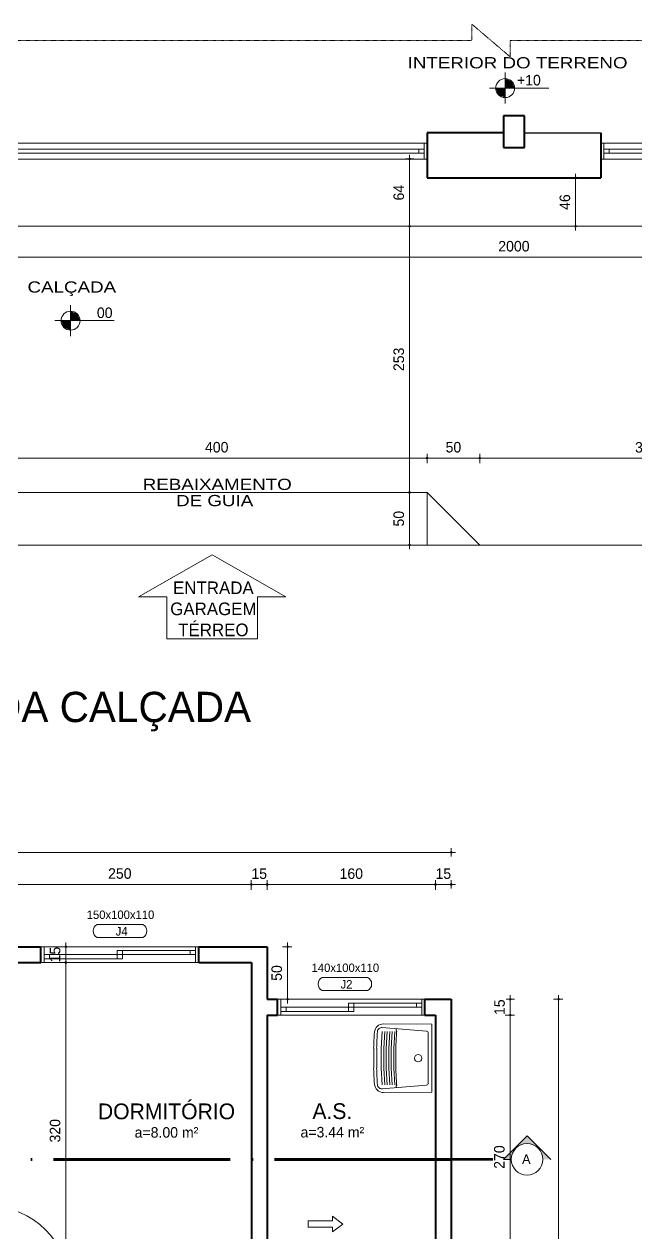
# Model space of a CAD drawing. Header units: millimetres. Extents: x 13204 to 24802, y 21209 to 40694.
# Drawn here: x 19717 to 20298, y 36949 to 38098 of the extents above; entities that cross this region are included whole.
import ezdxf
from ezdxf.enums import TextEntityAlignment as Align

# ---------------------------------------------------------------- set-up
doc = ezdxf.new("R2010")
doc.units = ezdxf.units.MM
for name, pattern in [('ACAD_ISO04W100', [30, 24, -3, 0, -3]), ('ACAD_ISO12W100', [21, 12, -3, 0, -3, 0, -3]), ('CACHE', [0.24, 0.12, -0.12])]:
    doc.linetypes.add(name, pattern=pattern)
for name, color, linetype, lineweight in [('COTA', 30, 'Continuous', 5), ('COTAS', 30, 'Continuous', 5), ('ESPECARQ', 2, 'Continuous', 20), ('ESQUADRIA', 2, 'Continuous', 20), ('Esquadrias', 2, 'Continuous', 20), ('Layout', 6, 'Continuous', 15), ('Layout-int', 1, 'Continuous', 40), ('Linha Corte', 7, 'Continuous', 70), ('Louças', 150, 'Continuous', 15), ('MOBILIÁRIO', 6, 'Continuous', 13), ('PAREDE', 1, 'Continuous', 40), ('Paredes', 1, 'Continuous', 40), ('PISO', 5, 'Continuous', 5), ('PROJEÇÃO', 190, 'CACHE', 0), ('TEXTO', 4, 'Continuous', 5)]:
    doc.layers.add(name, color=color, linetype=linetype, lineweight=lineweight)
doc.layers.add('EIXO', color=1, linetype='Continuous')
doc.styles.add('LANA', font='stylu.ttf')
doc.styles.add('REGUA60', font='cityb___.ttf', dxfattribs={"width": 1.4})
doc.styles.add('util2000', font='arial.ttf')
doc.dimstyles.new('COTA 50', dxfattribs={"dimscale": 0, "dimtxt": 10, "dimasz": 0.5, "dimexe": 1.25, "dimexo": 5, "dimgap": 5, "dimtad": 1, "dimdec": 0, "dimtxsty": 'LANA', "dimblk": 'cota', "dimcen": 2.5, "dimse2": 1, "dimclrd": 256, "dimclre": 256, "dimclrt": 256, "dimaunit": 1, "dimadec": 0, "dimazin": 0, "dimtfac": 1, "dimtdec": 0, "dimtmove": 0, "dimatfit": 3, "dimldrblk": 'DOTSMALL', "dimfxl": 5, "dimfxlon": 1, "dimtzin": 9, "dimlwd": -1, "dimlwe": -1, "dimarcsym": 0})

# ---------------------------------------------------------------- blocks, each defined once
blk = doc.blocks.new('T560655_t')
at = {"layer": 'Louças'}
for p, q in [((0, 323), (460, 327)), ((0, 323), (0, -322)), ((553, 96), (553, 0)), ((553, 56), (553, 96)), ((553, -96), (553, 0)), ((553, -56), (553, -96)), ((0, -322), (460, -327))]:
    blk.add_line(p, q, dxfattribs=at)
at = {"layer": 'Louças', "color": 8}
for p, q in [((35, 236), (35, -236)), ((53, 256), (476, 291)), ((344, 92), (344, 0)), ((344, -92), (344, 0)), ((525, 96), (525, 0)), ((525, -96), (525, 0)), ((53, -256), (476, -291))]:
    blk.add_line(p, q, dxfattribs=at)
for points in [[(353, -254), (362, -93), (362, 0), (362, 93), (353, 254)], [(377, -254), (386, -93), (386, 0), (386, 93), (377, 254)], [(401, -254), (410, -93), (410, 0), (410, 93), (401, 254)], [(425, -254), (434, -93), (434, 0), (434, 93), (425, 254)], [(449, -254), (458, -93), (458, 0), (458, 93), (449, 254)], [(473, -254), (482, -93), (482, 0), (482, 93), (473, 254)]]:
    blk.add_lwpolyline(points, dxfattribs=at)
for centre, radius, start, end in [((55, 236), 20.3, 94.6512, 180), ((330, 268), 11.6, 299.2802, 69.7798), ((340, 255), 4.97, 143.622, 196.6341), ((-5964, -157), 6313, 2.2622, 3.7294), ((477, 250), 40.7, 3.6105, 98.0978), ((-5964, -157), 6495, 2.2304, 3.6142), ((131, 0), 35.4, 0, 180), ((131, 0), 35.4, 180, 0), ((-5964, 157), 6313, 356.2706, 357.7378), ((-5964, 157), 6495, 356.3858, 357.7744), ((55, -236), 20.3, 180, 265.3488), ((340, -255), 4.97, 163.3659, 216.378), ((330, -268), 11.6, 290.2202, 60.7198), ((477, -250), 40.7, 261.9022, 356.3895)]:
    blk.add_arc(centre, radius, start, end, dxfattribs=at)
at = {"layer": 'Louças'}
for centre, radius, start, end in [((461, 242), 84.9, 3.55, 90.5256), ((-5964, -157), 6523, 2.2256, 3.55), ((-5964, 157), 6523, 356.45, 357.7744), ((461, -242), 84.9, 269.4744, 356.45)]:
    blk.add_arc(centre, radius, start, end, dxfattribs=at)
blk = doc.blocks.new('Setaxr01')
at = {"layer": 'PISO'}
for p, q in [((1387.5, 175), (0, 175)), ((0, 175), (0, -175)), ((1962.5, 0), (1387.5, 450)), ((1387.5, 450), (1387.5, 175)), ((1962.5, 0), (1387.5, -450)), ((1387.5, -175), (0, -175)), ((1387.5, -450), (1387.5, -175))]:
    blk.add_line(p, q, dxfattribs=at)
blk = doc.blocks.new('*U17', base_point=(47919.7, 3501.5))
at = {"layer": 'Esquadrias'}
for p, q in [((47782.7, 3501.5), (47779.7, 3501.5)), ((47782.7, 3486.5), (47782.7, 3501.5)), ((47916.7, 3494), (47782.7, 3494)), ((47787.7, 3490), (47787.7, 3494)), ((47916.7, 3498), (47847.2, 3498)), ((47847.2, 3490), (47847.2, 3498)), ((47852.2, 3490), (47852.2, 3498)), ((47911.7, 3494), (47911.7, 3498)), ((47916.7, 3501.5), (47919.7, 3501.5)), ((47916.7, 3486.5), (47916.7, 3501.5)), ((47779.7, 3486.5), (47782.7, 3486.5)), ((47852.2, 3490), (47782.7, 3490)), ((47919.7, 3486.5), (47916.7, 3486.5))]:
    blk.add_line(p, q, dxfattribs=at)
at = {"layer": 'Esquadrias', "color": 0}
for p, q in [((47916.7, 3501.5), (47782.7, 3501.5)), ((47916.7, 3486.5), (47782.7, 3486.5))]:
    blk.add_line(p, q, dxfattribs=at)
blk = doc.blocks.new('*U13', base_point=(47994.7, 3576.5))
at = {"layer": 'Esquadrias'}
for p, q in [((47847.7, 3576.5), (47844.7, 3576.5)), ((47847.7, 3561.5), (47847.7, 3576.5)), ((47991.7, 3576.5), (47994.7, 3576.5)), ((47991.7, 3561.5), (47991.7, 3576.5)), ((47991.7, 3569), (47847.7, 3569)), ((47922.2, 3565), (47847.7, 3565)), ((47852.7, 3565), (47852.7, 3569)), ((47991.7, 3573), (47917.2, 3573)), ((47917.2, 3565), (47917.2, 3573)), ((47922.2, 3565), (47922.2, 3573)), ((47986.7, 3569), (47986.7, 3573)), ((47844.7, 3561.5), (47847.7, 3561.5)), ((47994.7, 3561.5), (47991.7, 3561.5))]:
    blk.add_line(p, q, dxfattribs=at)
at = {"layer": 'Esquadrias', "color": 0}
for p, q in [((47991.7, 3576.5), (47847.7, 3576.5)), ((47991.7, 3561.5), (47847.7, 3561.5))]:
    blk.add_line(p, q, dxfattribs=at)
blk = doc.blocks.new('*U8', base_point=(47684.7, 3776.5))
at = {"layer": 'Esquadrias'}
for p, q in [((47679.2, 3850.3), (47678.5, 3850.3)), ((47678.5, 3850.3), (47678.5, 3844.8)), ((47683.2, 3853.5), (47679.2, 3853.5)), ((47679.2, 3853.5), (47679.2, 3776.5)), ((47683.2, 3776.5), (47683.2, 3853.5)), ((47683.2, 3850.3), (47684, 3850.3)), ((47684, 3850.3), (47684, 3844.8)), ((47678.5, 3848.5), (47675, 3848.5)), ((47675, 3848.5), (47675, 3837)), ((47675.7, 3837), (47675.7, 3846.5)), ((47675.7, 3846.5), (47678.5, 3846.5)), ((47678.5, 3844.8), (47679.2, 3844.8)), ((47684, 3844.8), (47683.2, 3844.8)), ((47684, 3848.5), (47687.5, 3848.5)), ((47686.7, 3846.5), (47684, 3846.5)), ((47686.7, 3837), (47686.7, 3846.5)), ((47687.5, 3848.5), (47687.5, 3837)), ((47675, 3837), (47675.7, 3837)), ((47687.5, 3837), (47686.7, 3837)), ((47606.2, 3776.5), (47604.7, 3776.5)), ((47606.2, 3772.5), (47606.2, 3776.5)), ((47607.7, 3772.5), (47606.2, 3772.5)), ((47607.7, 3761.5), (47607.7, 3772.5)), ((47679.2, 3776.5), (47683.2, 3776.5)), ((47681.7, 3761.5), (47681.7, 3772.5)), ((47681.7, 3772.5), (47683.2, 3772.5)), ((47683.2, 3776.5), (47684.7, 3776.5)), ((47683.2, 3772.5), (47683.2, 3776.5)), ((47604.7, 3761.5), (47607.7, 3761.5)), ((47684.7, 3761.5), (47681.7, 3761.5))]:
    blk.add_line(p, q, dxfattribs=at)
at = {"layer": 'Esquadrias', "color": 0}
blk.add_arc((47683.2, 3776.5), 77, 90, 180, dxfattribs=at)
blk = doc.blocks.new('*U43', base_point=(58680.8, 6338.3))
blk = doc.blocks.new('*U39', base_point=(58681, 6989.5))
blk = doc.blocks.new('INDESQ2')
at = {"color": 0, "linetype": 'ByBlock'}
for p, q in [((4.32, 2.96), (-4.32, 2.96)), ((-4.32, 0.44), (4.32, 0.44))]:
    blk.add_line(p, q, dxfattribs=at)
at = {"color": 0}
for centre, start, end in [((-3.67, 1.7), 117.3654, 242.6346), ((3.67, 1.7), 297.3654, 62.6346)]:
    blk.add_arc(centre, 1.42, start, end, dxfattribs=at)
at = {"style": 'REGUA60', "width": 1.4, "flags": 9}
blk.add_attdef('LOCAL', text='', height=1.5, dxfattribs=at).set_placement((-0.08, -4.35), align=Align.CENTER)
at = {"layer": 'ESPECARQ', "color": 0, "style": 'REGUA60'}
for tag, width, p in [('COD', 1.1, (-0.08, 0.95)), ('DIM', 1.4, (-0.08, -2.17))]:
    blk.add_attdef(tag, text='', height=1.5, dxfattribs=dict(at, width=width)).set_placement(p, align=Align.CENTER)
blk = doc.blocks.new('cota')
at = {"layer": 'COTAS'}
blk.add_hatch(color=256, dxfattribs=at).paths.add_polyline_path([(-1.6, 0, 1), (1.6, 0, 1)])
for points in [[(-1.6, 0), (-8, 0)], [(0, 1.6), (0, 8)], [(8, 0), (1.6, 0)], [(0, -8), (0, -1.6)]]:
    blk.add_lwpolyline(points, dxfattribs=at)
blk.add_circle((0, 0), 1.6, dxfattribs=at)
blk = doc.blocks.new('*D548')
at = {"layer": 'COTAS', "transparency": 16777216}
for p, q in [((19682.7, 37275.1), (19682.7, 37281.4)), ((19683.2, 37280.1), (19932.2, 37280.1))]:
    blk.add_line(p, q, dxfattribs=at)
at = {"layer": 'Defpoints', "color": 0, "transparency": 16777216}
for p in [(19932.7, 37280.1), (19682.7, 37205.9), (19932.7, 37205.9)]:
    blk.add_point(p, dxfattribs=at)
at = {"layer": 'COTAS', "transparency": 16777216, "xscale": 0.5, "yscale": 0.5, "zscale": 0.5, "rotation": 180}
blk.add_blockref('cota', (19682.7, 37280.1), dxfattribs=at)
at = {"layer": 'COTAS', "transparency": 16777216, "xscale": 0.5, "yscale": 0.5, "zscale": 0.5}
blk.add_blockref('cota', (19932.7, 37280.1), dxfattribs=at)
at = {"layer": 'COTAS', "transparency": 16777216, "insert": (19807.7, 37290.4), "char_height": 10, "attachment_point": 5, "style": 'LANA'}
blk.add_mtext('250', dxfattribs=at)
blk = doc.blocks.new('_DotSmall')
at = {"layer": 'PAREDE', "color": 0, "const_width": 0.5}
blk.add_lwpolyline([(-0.0625, 0, 1), (0.0625, 0, 1)], format="xyb", close=True, dxfattribs=at)
blk = doc.blocks.new('*D412')
at = {"layer": 'COTAS', "transparency": 16777216}
for p, q in [((19932.7, 37275.1), (19932.7, 37281.4)), ((19933.2, 37280.1), (19947.2, 37280.1))]:
    blk.add_line(p, q, dxfattribs=at)
at = {"layer": 'Defpoints', "color": 0, "transparency": 16777216}
for p in [(19947.7, 37280.1), (19932.7, 37205.9), (19947.7, 37155.9)]:
    blk.add_point(p, dxfattribs=at)
at = {"layer": 'COTAS', "transparency": 16777216, "xscale": 0.5, "yscale": 0.5, "zscale": 0.5, "rotation": 180}
blk.add_blockref('cota', (19932.7, 37280.1), dxfattribs=at)
at = {"layer": 'COTAS', "transparency": 16777216, "xscale": 0.5, "yscale": 0.5, "zscale": 0.5}
blk.add_blockref('cota', (19947.7, 37280.1), dxfattribs=at)
at = {"layer": 'COTAS', "transparency": 16777216, "insert": (19940.2, 37290.3), "char_height": 10, "attachment_point": 5, "style": 'LANA'}
blk.add_mtext('15', dxfattribs=at)
blk = doc.blocks.new('*D549')
at = {"layer": 'COTAS', "transparency": 16777216}
for p, q in [((19947.7, 37275.1), (19947.7, 37281.4)), ((19948.2, 37280.1), (20107.2, 37280.1))]:
    blk.add_line(p, q, dxfattribs=at)
at = {"layer": 'Defpoints', "color": 0, "transparency": 16777216}
for p in [(20107.7, 37280.1), (19947.7, 37155.9), (20107.7, 37155.9)]:
    blk.add_point(p, dxfattribs=at)
at = {"layer": 'COTAS', "transparency": 16777216, "xscale": 0.5, "yscale": 0.5, "zscale": 0.5, "rotation": 180}
blk.add_blockref('cota', (19947.7, 37280.1), dxfattribs=at)
at = {"layer": 'COTAS', "transparency": 16777216, "xscale": 0.5, "yscale": 0.5, "zscale": 0.5}
blk.add_blockref('cota', (20107.7, 37280.1), dxfattribs=at)
at = {"layer": 'COTAS', "transparency": 16777216, "insert": (20027.7, 37290.3), "char_height": 10, "attachment_point": 5, "style": 'LANA'}
blk.add_mtext('160', dxfattribs=at)
blk = doc.blocks.new('*D550')
at = {"layer": 'COTAS', "transparency": 16777216}
for p, q in [((20107.7, 37275.1), (20107.7, 37281.4)), ((20108.2, 37280.1), (20122.2, 37280.1))]:
    blk.add_line(p, q, dxfattribs=at)
at = {"layer": 'Defpoints', "color": 0, "transparency": 16777216}
for p in [(20122.7, 37280.1), (20122.7, 37170.9), (20107.7, 37155.9)]:
    blk.add_point(p, dxfattribs=at)
at = {"layer": 'COTAS', "transparency": 16777216, "xscale": 0.5, "yscale": 0.5, "zscale": 0.5, "rotation": 180}
blk.add_blockref('cota', (20107.7, 37280.1), dxfattribs=at)
at = {"layer": 'COTAS', "transparency": 16777216, "xscale": 0.5, "yscale": 0.5, "zscale": 0.5}
blk.add_blockref('cota', (20122.7, 37280.1), dxfattribs=at)
at = {"layer": 'COTAS', "transparency": 16777216, "insert": (20115.2, 37290.3), "char_height": 10, "attachment_point": 5, "style": 'LANA'}
blk.add_mtext('15', dxfattribs=at)
blk = doc.blocks.new('*D692')
at = {"layer": 'COTAS', "transparency": 16777216}
for p, q in [((20178.9, 36886.4), (20178.9, 37155.4)), ((20173.9, 36885.9), (20180.1, 36885.9))]:
    blk.add_line(p, q, dxfattribs=at)
at = {"layer": 'Defpoints', "color": 0, "transparency": 16777216}
for p in [(19957.7, 37155.9), (20178.9, 37155.9), (19932.7, 36885.9)]:
    blk.add_point(p, dxfattribs=at)
at = {"layer": 'COTAS', "transparency": 16777216, "xscale": 0.5, "yscale": 0.5, "zscale": 0.5}
for p, rotation in [((20178.9, 37155.9), 90), ((20178.9, 36885.9), 270)]:
    blk.add_blockref('cota', p, dxfattribs=dict(at, rotation=rotation))
at = {"layer": 'COTAS', "transparency": 16777216, "insert": (20168.5, 37020.9), "char_height": 10, "attachment_point": 5, "rotation": 90, "style": 'LANA'}
blk.add_mtext('270', dxfattribs=at)
blk = doc.blocks.new('*D512')
at = {"layer": 'COTAS', "transparency": 16777216}
for p, q in [((20178.9, 37156.4), (20178.9, 37170.4)), ((20173.9, 37155.9), (20180.1, 37155.9))]:
    blk.add_line(p, q, dxfattribs=at)
at = {"layer": 'Defpoints', "color": 0, "transparency": 16777216}
for p in [(19957.7, 37170.9), (20178.9, 37170.9), (19957.7, 37155.9)]:
    blk.add_point(p, dxfattribs=at)
at = {"layer": 'COTAS', "transparency": 16777216, "xscale": 0.5, "yscale": 0.5, "zscale": 0.5}
for p, rotation in [((20178.9, 37170.9), 90), ((20178.9, 37155.9), 270)]:
    blk.add_blockref('cota', p, dxfattribs=dict(at, rotation=rotation))
at = {"layer": 'COTAS', "transparency": 16777216, "insert": (20168.7, 37163.4), "char_height": 10, "attachment_point": 5, "rotation": 90, "style": 'LANA'}
blk.add_mtext('15', dxfattribs=at)
blk = doc.blocks.new('*D693')
at = {"layer": 'COTAS', "transparency": 16777216}
for p, q in [((19962.2, 37220.9), (19968.4, 37220.9)), ((19967.2, 37220.4), (19967.2, 37171.4))]:
    blk.add_line(p, q, dxfattribs=at)
at = {"layer": 'Defpoints', "color": 0, "transparency": 16777216}
for p in [(19947.7, 37220.9), (19947.7, 37170.9), (19967.2, 37170.9)]:
    blk.add_point(p, dxfattribs=at)
at = {"layer": 'COTAS', "transparency": 16777216, "xscale": 0.5, "yscale": 0.5, "zscale": 0.5}
for p, rotation in [((19967.2, 37220.9), 90), ((19967.2, 37170.9), 270)]:
    blk.add_blockref('cota', p, dxfattribs=dict(at, rotation=rotation))
at = {"layer": 'COTAS', "transparency": 16777216, "insert": (19956.9, 37195.9), "char_height": 10, "attachment_point": 5, "rotation": 90, "style": 'LANA'}
blk.add_mtext('50', dxfattribs=at)
blk = doc.blocks.new('*D526')
at = {"layer": 'COTAS', "transparency": 16777216}
for p, q in [((19756.4, 36886.4), (19756.4, 37205.4)), ((19756.4, 36885.9), (19757.6, 36885.9))]:
    blk.add_line(p, q, dxfattribs=at)
at = {"layer": 'Defpoints', "color": 0, "transparency": 16777216}
for p in [(19756.4, 37205.9), (19756.4, 37205.9), (19756.4, 36885.9)]:
    blk.add_point(p, dxfattribs=at)
at = {"layer": 'COTAS', "transparency": 16777216, "xscale": 0.5, "yscale": 0.5, "zscale": 0.5}
for p, rotation in [((19756.4, 37205.9), 90), ((19756.4, 36885.9), 270)]:
    blk.add_blockref('cota', p, dxfattribs=dict(at, rotation=rotation))
at = {"layer": 'COTAS', "transparency": 16777216, "insert": (19746.2, 37045.9), "char_height": 10, "attachment_point": 5, "rotation": 90, "style": 'LANA'}
blk.add_mtext('320', dxfattribs=at)
blk = doc.blocks.new('*D527')
at = {"layer": 'COTAS', "transparency": 16777216}
for p, q in [((19756.4, 37206.4), (19756.4, 37220.4)), ((19756.4, 37205.9), (19757.6, 37205.9))]:
    blk.add_line(p, q, dxfattribs=at)
at = {"layer": 'Defpoints', "color": 0, "transparency": 16777216}
for p in [(19756.4, 37220.9), (19756.4, 37220.9), (19756.4, 37205.9)]:
    blk.add_point(p, dxfattribs=at)
at = {"layer": 'COTAS', "transparency": 16777216, "xscale": 0.5, "yscale": 0.5, "zscale": 0.5}
for p, rotation in [((19756.4, 37220.9), 90), ((19756.4, 37205.9), 270)]:
    blk.add_blockref('cota', p, dxfattribs=dict(at, rotation=rotation))
at = {"layer": 'COTAS', "transparency": 16777216, "insert": (19746.2, 37213.4), "char_height": 10, "attachment_point": 5, "rotation": 90, "style": 'LANA'}
blk.add_mtext('15', dxfattribs=at)
blk = doc.blocks.new('*D528')
at = {"layer": 'COTAS', "transparency": 16777216}
for p, q in [((20219.8, 37170.9), (20226, 37170.9)), ((20224.8, 37170.4), (20224.8, 35626.4))]:
    blk.add_line(p, q, dxfattribs=at)
at = {"layer": 'Defpoints', "color": 0, "transparency": 16777216}
for p in [(20122.7, 37170.9), (20122.7, 35625.9), (20224.8, 35625.9)]:
    blk.add_point(p, dxfattribs=at)
at = {"layer": 'COTAS', "transparency": 16777216, "xscale": 0.5, "yscale": 0.5, "zscale": 0.5}
for p, rotation in [((20224.8, 37170.9), 90), ((20224.8, 35625.9), 270)]:
    blk.add_blockref('cota', p, dxfattribs=dict(at, rotation=rotation))
at = {"layer": 'COTAS', "transparency": 16777216, "insert": (20214.5, 36398.4), "char_height": 10, "attachment_point": 5, "rotation": 90, "style": 'LANA'}
blk.add_mtext('1545', dxfattribs=at)
blk = doc.blocks.new('*D529')
at = {"layer": 'COTAS', "transparency": 16777216}
for p, q in [((17374.3, 37305.6), (17374.3, 37311.8)), ((17374.8, 37310.6), (20122.2, 37310.6))]:
    blk.add_line(p, q, dxfattribs=at)
at = {"layer": 'Defpoints', "color": 0, "transparency": 16777216}
for p in [(20122.7, 37310.6), (17374.3, 37170.9), (20122.7, 37170.9)]:
    blk.add_point(p, dxfattribs=at)
at = {"layer": 'COTAS', "transparency": 16777216, "xscale": 0.5, "yscale": 0.5, "zscale": 0.5, "rotation": 180}
blk.add_blockref('cota', (17374.3, 37310.6), dxfattribs=at)
at = {"layer": 'COTAS', "transparency": 16777216, "xscale": 0.5, "yscale": 0.5, "zscale": 0.5}
blk.add_blockref('cota', (20122.7, 37310.6), dxfattribs=at)
at = {"layer": 'COTAS', "transparency": 16777216, "insert": (18748.5, 37320.9), "char_height": 10, "attachment_point": 5, "style": 'LANA'}
blk.add_mtext('2748', dxfattribs=at)
blk = doc.blocks.new('Cotap')
for p, q in [((0, 148), (0, -148)), ((-148, 0), (414, 0))]:
    blk.add_line(p, q)
blk.add_circle((0, 0), 90)
at = {"layer": 'Layout-int', "color": 0}
for points in [[(0, 0), (0, 90), (90, 0), (64, 64)], [(0, 0), (-90, 0), (0, -90), (-64, -64)]]:
    blk.add_solid(points, dxfattribs=at)
at = {"style": 'util2000', "oblique": 12, "flags": 8}
blk.add_attdef('COTA', (112, 25), '', height=100, dxfattribs=at)
blk = doc.blocks.new('*D779')
at = {"layer": 'COTAS', "transparency": 16777216}
for p, q in [((19182.3, 37881.6), (19182.3, 37875.4)), ((19182.8, 37876.6), (21181.8, 37876.6))]:
    blk.add_line(p, q, dxfattribs=at)
at = {"layer": 'Defpoints', "color": 0, "transparency": 16777216}
for p in [(19182.3, 37902.8), (21182.3, 37902.8), (21182.3, 37876.6)]:
    blk.add_point(p, dxfattribs=at)
at = {"layer": 'COTAS', "transparency": 16777216, "xscale": 0.5, "yscale": 0.5, "zscale": 0.5, "rotation": 180}
blk.add_blockref('cota', (19182.3, 37876.6), dxfattribs=at)
at = {"layer": 'COTAS', "transparency": 16777216, "xscale": 0.5, "yscale": 0.5, "zscale": 0.5}
blk.add_blockref('cota', (21182.3, 37876.6), dxfattribs=at)
at = {"layer": 'COTAS', "transparency": 16777216, "insert": (20182.3, 37886.8), "char_height": 10, "attachment_point": 5, "style": 'LANA'}
blk.add_mtext('2000', dxfattribs=at)
blk = doc.blocks.new('P20X30V')
at = {"layer": 'Paredes'}
for p, q in [((0.1, 0.15), (-0.1, 0.15)), ((-0.1, 0.15), (-0.1, -0.15)), ((0.1, -0.15), (0.1, 0.15)), ((-0.1, -0.15), (0.1, -0.15)), ((0.035, -0.15), (0.035, -0.15))]:
    blk.add_line(p, q, dxfattribs=at)
blk = doc.blocks.new('*U66', base_point=(53004.6, 4345.8))
at = {"layer": 'Esquadrias'}
for p, q in [((52957.6, 4345.8), (52954.6, 4345.8)), ((52957.6, 4330.8), (52957.6, 4345.8)), ((53001.6, 4345.8), (53004.6, 4345.8)), ((53001.6, 4330.8), (53001.6, 4345.8)), ((53001.6, 4340.3), (52957.6, 4340.3)), ((53001.6, 4336.3), (52957.6, 4336.3)), ((52962.6, 4336.3), (52962.6, 4340.3)), ((52996.6, 4336.3), (52996.6, 4340.3)), ((52954.6, 4330.8), (52957.6, 4330.8)), ((53004.6, 4330.8), (53001.6, 4330.8))]:
    blk.add_line(p, q, dxfattribs=at)
at = {"layer": 'Esquadrias', "color": 0}
for p, q in [((53001.6, 4345.8), (52957.6, 4345.8)), ((52954.6, 4330.8), (52954.6, 4330.8)), ((53004.6, 4330.8), (52954.6, 4330.8)), ((53004.6, 4330.8), (53004.6, 4330.8))]:
    blk.add_line(p, q, dxfattribs=at)
blk = doc.blocks.new('*U67', base_point=(53257.1, 4345.8))
at = {"layer": 'Esquadrias'}
for p, q in [((52860.1, 4345.8), (52857.1, 4345.8)), ((52860.1, 4330.8), (52860.1, 4345.8)), ((53254.1, 4345.8), (53257.1, 4345.8)), ((53254.1, 4330.8), (53254.1, 4345.8)), ((53254.1, 4340.3), (52860.1, 4340.3)), ((53254.1, 4336.3), (52860.1, 4336.3)), ((52865.1, 4336.3), (52865.1, 4340.3)), ((53249.1, 4336.3), (53249.1, 4340.3)), ((52857.1, 4330.8), (52860.1, 4330.8)), ((53257.1, 4330.8), (53254.1, 4330.8))]:
    blk.add_line(p, q, dxfattribs=at)
at = {"layer": 'Esquadrias', "color": 0}
for p, q in [((53254.1, 4345.8), (52860.1, 4345.8)), ((52857.1, 4330.8), (52857.1, 4330.8)), ((53257.1, 4330.8), (52857.1, 4330.8)), ((53257.1, 4330.8), (53257.1, 4330.8))]:
    blk.add_line(p, q, dxfattribs=at)
blk = doc.blocks.new('SBPLN501')
at = {"layer": 'Louças'}
for p, q in [((0, 430), (0, 700)), ((0, 700), (400, 0)), ((-400, 0), (-400, 430)), ((0, 430), (-400, 430)), ((-400, 0), (-400, -430)), ((0, -700), (400, 0)), ((0, -430), (-400, -430)), ((0, -430), (0, -700))]:
    blk.add_line(p, q, dxfattribs=at)
blk = doc.blocks.new('*D784')
at = {"layer": 'COTA', "transparency": 16777216}
for p, q in [((20088.1, 37652.8), (20081.9, 37652.8)), ((20083.1, 37652.3), (20083.1, 37603.3))]:
    blk.add_line(p, q, dxfattribs=at)
at = {"layer": 'Defpoints', "color": 0, "transparency": 16777216}
for p in [(20099.8, 37652.8), (20083.1, 37602.8), (20099.8, 37602.8)]:
    blk.add_point(p, dxfattribs=at)
at = {"layer": 'COTA', "transparency": 16777216, "xscale": 0.5, "yscale": 0.5, "zscale": 0.5}
for p, rotation in [((20083.1, 37652.8), 90), ((20083.1, 37602.8), 270)]:
    blk.add_blockref('cota', p, dxfattribs=dict(at, rotation=rotation))
at = {"layer": 'COTA', "transparency": 16777216, "insert": (20072.9, 37627.8), "char_height": 10, "attachment_point": 5, "rotation": 90, "style": 'LANA'}
blk.add_mtext('50', dxfattribs=at)
blk = doc.blocks.new('*D785')
at = {"layer": 'COTA', "transparency": 16777216}
for p, q in [((19699.8, 37680.5), (19699.8, 37686.7)), ((19700.3, 37685.5), (20099.3, 37685.5))]:
    blk.add_line(p, q, dxfattribs=at)
at = {"layer": 'Defpoints', "color": 0, "transparency": 16777216}
for p in [(20099.8, 37685.5), (20099.8, 37652.8), (19699.8, 37602.8)]:
    blk.add_point(p, dxfattribs=at)
at = {"layer": 'COTA', "transparency": 16777216, "xscale": 0.5, "yscale": 0.5, "zscale": 0.5, "rotation": 180}
blk.add_blockref('cota', (19699.8, 37685.5), dxfattribs=at)
at = {"layer": 'COTA', "transparency": 16777216, "xscale": 0.5, "yscale": 0.5, "zscale": 0.5}
blk.add_blockref('cota', (20099.8, 37685.5), dxfattribs=at)
at = {"layer": 'COTA', "transparency": 16777216, "insert": (19899.8, 37695.7), "char_height": 10, "attachment_point": 5, "style": 'LANA'}
blk.add_mtext('400', dxfattribs=at)
blk = doc.blocks.new('*D786')
at = {"layer": 'COTA', "transparency": 16777216}
for p, q in [((20099.8, 37680.5), (20099.8, 37686.7)), ((20100.3, 37685.5), (20149.3, 37685.5))]:
    blk.add_line(p, q, dxfattribs=at)
at = {"layer": 'Defpoints', "color": 0, "transparency": 16777216}
for p in [(20149.8, 37685.5), (20099.8, 37652.8), (20149.8, 37602.8)]:
    blk.add_point(p, dxfattribs=at)
at = {"layer": 'COTA', "transparency": 16777216, "xscale": 0.5, "yscale": 0.5, "zscale": 0.5, "rotation": 180}
blk.add_blockref('cota', (20099.8, 37685.5), dxfattribs=at)
at = {"layer": 'COTA', "transparency": 16777216, "xscale": 0.5, "yscale": 0.5, "zscale": 0.5}
blk.add_blockref('cota', (20149.8, 37685.5), dxfattribs=at)
at = {"layer": 'COTA', "transparency": 16777216, "insert": (20124.8, 37695.7), "char_height": 10, "attachment_point": 5, "style": 'LANA'}
blk.add_mtext('50', dxfattribs=at)
blk = doc.blocks.new('*D787')
at = {"layer": 'COTA', "transparency": 16777216}
for p, q in [((20149.8, 37680.5), (20149.8, 37686.7)), ((20150.3, 37685.5), (20466.8, 37685.5))]:
    blk.add_line(p, q, dxfattribs=at)
at = {"layer": 'Defpoints', "color": 0, "transparency": 16777216}
for p in [(20467.3, 37685.5), (20149.8, 37602.8), (20467.3, 37602.8)]:
    blk.add_point(p, dxfattribs=at)
at = {"layer": 'COTA', "transparency": 16777216, "xscale": 0.5, "yscale": 0.5, "zscale": 0.5, "rotation": 180}
blk.add_blockref('cota', (20149.8, 37685.5), dxfattribs=at)
at = {"layer": 'COTA', "transparency": 16777216, "xscale": 0.5, "yscale": 0.5, "zscale": 0.5}
blk.add_blockref('cota', (20467.3, 37685.5), dxfattribs=at)
at = {"layer": 'COTA', "transparency": 16777216, "insert": (20308.6, 37695.6), "char_height": 10, "attachment_point": 5, "style": 'LANA'}
blk.add_mtext('318', dxfattribs=at)
blk = doc.blocks.new('*D788')
at = {"layer": 'COTAS', "transparency": 16777216}
for p, q in [((20083.1, 37653.3), (20083.1, 37905.3)), ((20088.1, 37652.8), (20081.9, 37652.8))]:
    blk.add_line(p, q, dxfattribs=at)
at = {"layer": 'Defpoints', "color": 0, "transparency": 16777216}
for p in [(20083.1, 37905.8), (20099.8, 37905.8), (20099.8, 37652.8)]:
    blk.add_point(p, dxfattribs=at)
at = {"layer": 'COTAS', "transparency": 16777216, "xscale": 0.5, "yscale": 0.5, "zscale": 0.5}
for p, rotation in [((20083.1, 37905.8), 90), ((20083.1, 37652.8), 270)]:
    blk.add_blockref('cota', p, dxfattribs=dict(at, rotation=rotation))
at = {"layer": 'COTAS', "transparency": 16777216, "insert": (20072.9, 37779.3), "char_height": 10, "attachment_point": 5, "rotation": 90, "style": 'LANA'}
blk.add_mtext('253', dxfattribs=at)
blk = doc.blocks.new('*D789')
at = {"layer": 'COTAS', "transparency": 16777216}
for p, q in [((20083.1, 37906.3), (20083.1, 37969.3)), ((20088.1, 37905.8), (20081.9, 37905.8))]:
    blk.add_line(p, q, dxfattribs=at)
at = {"layer": 'Defpoints', "color": 0, "transparency": 16777216}
for p in [(20083.1, 37969.8), (20099.8, 37969.8), (20099.8, 37905.8)]:
    blk.add_point(p, dxfattribs=at)
at = {"layer": 'COTAS', "transparency": 16777216, "xscale": 0.5, "yscale": 0.5, "zscale": 0.5}
for p, rotation in [((20083.1, 37969.8), 90), ((20083.1, 37905.8), 270)]:
    blk.add_blockref('cota', p, dxfattribs=dict(at, rotation=rotation))
at = {"layer": 'COTAS', "transparency": 16777216, "insert": (20072.9, 37937.8), "char_height": 10, "attachment_point": 5, "rotation": 90, "style": 'LANA'}
blk.add_mtext('64', dxfattribs=at)
blk = doc.blocks.new('*D792')
at = {"layer": 'COTAS', "transparency": 16777216}
for p, q in [((21153.1, 37969.8), (21159.4, 37969.8)), ((21158.1, 37969.3), (21158.1, 37603.3))]:
    blk.add_line(p, q, dxfattribs=at)
at = {"layer": 'Defpoints', "color": 0, "transparency": 16777216}
for p in [(19409.8, 37969.8), (19409.8, 37602.8), (21158.1, 37602.8)]:
    blk.add_point(p, dxfattribs=at)
at = {"layer": 'COTAS', "transparency": 16777216, "xscale": 0.5, "yscale": 0.5, "zscale": 0.5}
for p, rotation in [((21158.1, 37969.8), 90), ((21158.1, 37602.8), 270)]:
    blk.add_blockref('cota', p, dxfattribs=dict(at, rotation=rotation))
at = {"layer": 'COTAS', "transparency": 16777216, "insert": (21147.7, 37786.3), "char_height": 10, "attachment_point": 5, "rotation": 90, "style": 'LANA'}
blk.add_mtext('367', dxfattribs=at)
blk = doc.blocks.new('*D793')
at = {"layer": 'COTAS', "transparency": 16777216}
for p, q in [((20236, 37951.8), (20242.3, 37951.8)), ((20241, 37951.3), (20241, 37906.3))]:
    blk.add_line(p, q, dxfattribs=at)
at = {"layer": 'Defpoints', "color": 0, "transparency": 16777216}
for p in [(20182.3, 37951.8), (20182.3, 37905.8), (20241, 37905.8)]:
    blk.add_point(p, dxfattribs=at)
at = {"layer": 'COTAS', "transparency": 16777216, "xscale": 0.5, "yscale": 0.5, "zscale": 0.5}
for p, rotation in [((20241, 37951.8), 90), ((20241, 37905.8), 270)]:
    blk.add_blockref('cota', p, dxfattribs=dict(at, rotation=rotation))
at = {"layer": 'COTAS', "transparency": 16777216, "insert": (20230.8, 37928.8), "char_height": 10, "attachment_point": 5, "rotation": 90, "style": 'LANA'}
blk.add_mtext('46', dxfattribs=at)

msp = doc.modelspace()

# ---------------------------------------------------------------- hatches: boundary and pattern name
at = {"layer": 'TEXTO'}
msp.add_hatch(color=256, dxfattribs=at).paths.add_polyline_path([(20209.85, 37018.72), (20217.35, 37018.72), (20194.85, 37041.22), (20172.35, 37018.72), (20179.85, 37018.72, -1)])

# ---------------------------------------------------------------- linework, layer by layer
at = {"layer": 'EIXO', "color": 1}
for p, q in [((20192.34, 37994.78), (20264.84, 37994.78)), ((20264.84, 37984.78), (20264.84, 37969.78))]:
    msp.add_line(p, q, dxfattribs=at)
at = {"layer": 'Esquadrias'}
for p, q in [((19699.84, 37652.78), (20099.84, 37652.78)), ((20099.84, 37652.78), (20149.84, 37602.78)), ((20467.34, 37602.78), (20149.84, 37602.78))]:
    msp.add_line(p, q, dxfattribs=at)
at = {"layer": 'Linha Corte', "linetype": 'ACAD_ISO04W100', "ltscale": 7}
msp.add_line((20122.72, 37018.72), (17374.27, 37018.72), dxfattribs=at)
at = {"layer": 'MOBILIÁRIO'}
for p, q in [((20099.84, 37652.78), (20099.84, 37602.78)), ((20149.84, 37602.78), (19649.84, 37602.78))]:
    msp.add_line(p, q, dxfattribs=at)
at = {"layer": 'Paredes'}
for p, q in [((20099.84, 37994.78), (20099.84, 37951.78)), ((20172.34, 37994.78), (20099.84, 37994.78)), ((20264.84, 37994.78), (20264.84, 37951.78)), ((20099.84, 37951.78), (20264.84, 37951.78)), ((19682.72, 37220.87), (19732.72, 37220.87)), ((19732.72, 37205.87), (19732.72, 37220.87)), ((19882.72, 37220.87), (19947.72, 37220.87)), ((19882.72, 37205.87), (19882.72, 37220.87)), ((19947.72, 37220.87), (19947.72, 37170.87)), ((19682.72, 37205.87), (19732.72, 37205.87)), ((19882.72, 37205.87), (19932.72, 37205.87)), ((19932.72, 37205.87), (19932.72, 36885.87)), ((19947.72, 37170.87), (19957.72, 37170.87)), ((19957.72, 37155.87), (19957.72, 37170.87)), ((20097.72, 37170.87), (20122.72, 37170.87)), ((20097.72, 37155.87), (20097.72, 37170.87)), ((20122.72, 37170.87), (20122.72, 36835.87)), ((19947.72, 37155.87), (19947.72, 36870.87)), ((19947.72, 37155.87), (19957.72, 37155.87)), ((20097.72, 37155.87), (20107.72, 37155.87)), ((20107.72, 37155.87), (20107.72, 36940.87)), ((20107.72, 37155.87), (20107.72, 36970.87))]:
    msp.add_line(p, q, dxfattribs=at)
at = {"layer": 'PISO'}
msp.add_line((21167.34, 37905.78), (19197.34, 37905.78), dxfattribs=at)
at = {"layer": 'PROJEÇÃO'}
for p, q in [((20142.28, 38097.96), (20142.28, 38082.51)), ((20142.28, 38097.96), (20178.6, 38067.05)), ((20142.28, 38082.51), (19176.89, 38082.51)), ((21207.8, 38082.51), (20178.6, 38082.51)), ((20178.6, 38082.51), (20178.6, 38067.05))]:
    msp.add_line(p, q, dxfattribs=at)
at = {"layer": 'TEXTO'}
for p, q in [((20172.35, 37018.72), (20194.85, 37041.22)), ((20217.35, 37018.72), (20194.85, 37041.22)), ((20179.85, 37018.72), (20172.35, 37018.72))]:
    msp.add_line(p, q, dxfattribs=at)
at = {"layer": 'TEXTO', "linetype": 'ACAD_ISO12W100', "ltscale": 0.15, "const_width": 2.5}
msp.add_lwpolyline([(20162.33, 37018.72), (20122.72, 37018.72)], dxfattribs=at)
at = {"layer": 'TEXTO'}
msp.add_circle((20194.85, 37018.72), 15, dxfattribs=at)
msp.add_solid([(20172.35, 37018.72), (20172.35, 37018.72), (20172.35, 37018.72), (20194.85, 37041.22)], dxfattribs=at)

# ---------------------------------------------------------------- block references
at = {"layer": 'COTAS', "xscale": 100, "yscale": 100, "zscale": 100}
msp.add_blockref('P20X30V', (20182.34, 37995.83), dxfattribs=at)
at = {"layer": 'Esquadrias', "color": 5, "yscale": -1, "rotation": 180}
for name, p in [('*U67', (19699.84, 37984.78)), ('*U66', (20264.84, 37984.78))]:
    msp.add_blockref(name, p, dxfattribs=at)
at = {"layer": 'Esquadrias', "color": 5, "xscale": -1, "yscale": -1, "rotation": 180}
msp.add_blockref('*U13', (19882.72, 37220.87), dxfattribs=at)
at = {"layer": 'Esquadrias', "color": 5}
for name, p, rotation in [('*U17', (19957.72, 37155.87), 180), ('*U8', (19682.72, 36895.87), 270)]:
    msp.add_blockref(name, p, dxfattribs=dict(at, rotation=rotation))
at = {"layer": 'Layout', "color": 8}
for name, p, xscale, yscale, zscale, rotation in [('SBPLN501', (19895.46, 37553.48), 0.1, 0.1, 0.1, 89.99999999999997), ('Setaxr01', (19986.84, 36957.2), -0.01666666666278616, 0.01666666666278616, 0.01666666666666667, 180)]:
    msp.add_blockref(name, p, dxfattribs=dict(at, xscale=xscale, yscale=yscale, zscale=zscale, rotation=rotation))
at = {"layer": 'Louças', "xscale": -0.1000000000349246, "yscale": 0.1000000000349246, "zscale": 0.1}
msp.add_blockref('T560655_t', (20104.38, 37114.86), dxfattribs=at)
at = {"layer": 'TEXTO', "color": 8}
ref = msp.add_blockref('Cotap', (20174.01, 38037.21), dxfattribs=dict(at, xscale=0.1000000000003638, yscale=0.1000000000003638, zscale=0.1000000000003638))
ref.add_attrib('COTA', '+10', (20185.17, 38039.73), dxfattribs={"layer": '0', "color": 4, "height": 10, "style": 'LANA', "flags": 8})
ref = msp.add_blockref('Cotap', (19760.87, 37816.09), dxfattribs=dict(at, xscale=0.1000000000003638, yscale=0.1000000000003638, zscale=0.1000000000003638))
ref.add_attrib('COTA', '00', (19785.91, 37818.61), dxfattribs={"layer": '0', "color": 4, "height": 10, "style": 'LANA', "flags": 8})
at = {"layer": 'TEXTO'}
ref = msp.add_blockref('INDESQ2', (19807.87, 37244.33), dxfattribs=dict(at, xscale=4.999999999999704, yscale=4.999999999999704, zscale=4.999999999999704, rotation=179.9933850202378))
ref.add_attrib('COD', 'J4', dxfattribs={"layer": 'ESPECARQ', "color": 0, "height": 8, "rotation": 359.99339, "style": 'LANA'}).set_placement((19809.46, 37231.54), align=Align.CENTER)
ref.add_attrib('DIM', '150x100x110', dxfattribs={"layer": 'ESPECARQ', "color": 0, "height": 8, "rotation": 359.99339, "style": 'LANA'}).set_placement((19808.35, 37247.28), align=Align.CENTER)
ref = msp.add_blockref('INDESQ2', (20021.6, 37193.92), dxfattribs=dict(at, xscale=4.999999999999704, yscale=4.999999999999704, zscale=4.999999999999704, rotation=179.9933850202378))
ref.add_attrib('COD', 'J2', dxfattribs={"layer": 'ESPECARQ', "color": 0, "height": 8, "rotation": 359.99339, "style": 'LANA'}).set_placement((20023.19, 37181.13), align=Align.CENTER)
ref.add_attrib('DIM', '140x100x110', dxfattribs={"layer": 'ESPECARQ', "color": 0, "height": 8, "rotation": 359.99339, "style": 'LANA'}).set_placement((20022.09, 37196.87), align=Align.CENTER)
ref = msp.add_blockref('*U43', (19852.07, 37056.84), dxfattribs=at)
ref.add_attrib('AMBIENTE', 'DORMITÓRIO', dxfattribs={"color": 0, "height": 15, "style": 'LANA'}).set_placement((19852.07, 37056.84), align=Align.CENTER)
ref.add_attrib('ÁREA', 'a=8.00 m²', dxfattribs={"color": 0, "height": 10, "style": 'LANA'}).set_placement((19852.07, 37039.34), align=Align.CENTER)
ref = msp.add_blockref('*U39', (20009.74, 37057.06), dxfattribs=at)
ref.add_attrib('AMBIENTE', 'A.S.', dxfattribs={"color": 0, "height": 15, "style": 'LANA'}).set_placement((20009.74, 37057.06), align=Align.CENTER)
ref.add_attrib('ÁREA', 'a=3.44 m²', dxfattribs={"color": 0, "height": 10, "style": 'LANA'}).set_placement((20009.74, 37039.56), align=Align.CENTER)

# ---------------------------------------------------------------- texts
at = {"layer": 'ESQUADRIA', "insert": (19211.28, 37463.23), "char_height": 28.8, "width": 867.5755, "attachment_point": 1, "style": 'LANA'}
msp.add_mtext('DETALHAMENTO RAMPA DA CALÇADA', dxfattribs=at)
at = {"layer": 'Layout', "color": 4, "insert": (19896.62, 37542.02), "char_height": 12, "width": 103.1845, "attachment_point": 5, "style": 'LANA'}
msp.add_mtext('ENTRADA \\PGARAGEM\\PTÉRREO', dxfattribs=at)
at = {"layer": 'TEXTO', "style": 'LANA', "width": 1.25}
for s, height, p in [('INTERIOR DO TERRENO', 10.6667, (20185.8, 38061.29)), ('CALÇADA', 10.667, (19762.06, 37848.08)), ('REBAIXAMENTO', 10.6667, (19900.31, 37660.47)), ('DE GUIA', 10.667, (19897.85, 37645.04))]:
    msp.add_text(s, height=height, dxfattribs=at).set_placement(p, align=Align.MIDDLE_CENTER)
at = {"layer": 'TEXTO', "style": 'LANA'}
msp.add_text('A', height=9, dxfattribs=at).set_placement((20190.09, 37014.44))

# ---------------------------------------------------------------- dimensions: what is measured, and where the dimension line sits
at = {"layer": 'COTA'}
for base, p1, p2, picture, middle in [((20099.84, 37685.47), (19699.84, 37602.78), (20099.84, 37652.78), '*D785', (19899.84, 37695.73)), ((20149.84, 37685.47), (20099.84, 37652.78), (20149.84, 37602.78), '*D786', (20124.84, 37695.72)), ((20467.34167772, 37685.4663224), (20149.84167772, 37602.78374382), (20467.34167772, 37602.78374382), '*D787', (20308.59167772, 37695.64567818))]:
    dim = msp.add_linear_dim(base=base, p1=p1, p2=p2, dimstyle='COTA 50', override={"dimscale": 1, "dimtmove": 1, "dimarcsym": 2}, dxfattribs=at)
    dim.commit()
    dim.dimension.update_dxf_attribs({"geometry": picture, "text_midpoint": middle})
dim = msp.add_linear_dim(base=(20083.13, 37602.78), p1=(20099.84, 37652.78), p2=(20099.84, 37602.78), angle=90, dimstyle='COTA 50', override={"dimscale": 1, "dimarcsym": 2}, dxfattribs=at)
dim.commit()
dim.dimension.update_dxf_attribs({"geometry": '*D784', "text_midpoint": (20072.87, 37627.78)})
at = {"layer": 'COTAS'}
for base, p1, p2, angle, override, picture, middle in [((21158.1, 37602.78), (19409.84, 37969.78), (19409.84, 37602.78), 90, {"dimscale": 1}, '*D792', (21147.75, 37786.28)), ((20083.13, 37969.78), (20099.84, 37905.78), (20099.84, 37969.78), 90, {"dimscale": 1}, '*D789', (20072.9, 37937.78)), ((20241.04, 37905.78), (20182.34, 37951.78), (20182.34, 37905.78), 90, {"dimscale": 1}, '*D793', (20230.82, 37928.78)), ((20083.13, 37905.78), (20099.84, 37652.78), (20099.84, 37905.78), 90, {"dimscale": 1}, '*D788', (20072.91, 37779.28)), ((19967.16, 37170.87), (19947.72, 37220.87), (19947.72, 37170.87), 90, {"dimscale": 1}, '*D693', (19956.9, 37195.87)), ((19756.39, 37205.87), (19756.39, 36885.87), (19756.39, 37205.87), 90, {"dimscale": 1, "dimtmove": 1}, '*D526', (19746.17, 37045.87)), ((20224.77, 35625.87), (20122.72, 37170.87), (20122.72, 35625.87), 90, {"dimscale": 1}, '*D528', (20214.54, 36398.37)), ((20178.88, 37155.87), (19932.72, 36885.87), (19957.72, 37155.87), 270, {"dimscale": 1}, '*D692', (20168.49, 37020.87))]:
    dim = msp.add_linear_dim(base=base, p1=p1, p2=p2, angle=angle, dimstyle='COTA 50', override=override, dxfattribs=at)
    dim.commit()
    dim.dimension.update_dxf_attribs({"geometry": picture, "text_midpoint": middle})
for base, p1, p2, picture, middle in [((21182.34, 37876.61), (19182.34, 37902.78), (21182.34, 37902.78), '*D779', (20182.34, 37886.79)), ((20122.72, 37310.56), (17374.27, 37170.87), (20122.72, 37170.87), '*D529', (18748.49, 37320.92)), ((19932.72, 37280.11), (19682.72, 37205.87), (19932.72, 37205.87), '*D548', (19807.72, 37290.36)), ((20107.72, 37280.11), (19947.72, 37155.87), (20107.72, 37155.87), '*D549', (20027.72, 37290.33))]:
    dim = msp.add_linear_dim(base=base, p1=p1, p2=p2, dimstyle='COTA 50', override={"dimscale": 1}, dxfattribs=at)
    dim.commit()
    dim.dimension.update_dxf_attribs({"geometry": picture, "text_midpoint": middle})
for base, p1, p2, picture, middle in [((19947.72, 37280.11), (19932.72, 37205.87), (19947.72, 37155.87), '*D412', (19940.22, 37280.11)), ((20122.72, 37280.11), (20107.72, 37155.87), (20122.72, 37170.87), '*D550', (20115.22, 37280.11))]:
    dim = msp.add_linear_dim(base=base, p1=p1, p2=p2, dimstyle='COTA 50', override={"dimscale": 1}, dxfattribs=at)
    dim.commit()
    dim.dimension.update_dxf_attribs({"geometry": picture, "text_midpoint": middle, "dimtype": 160})
for base, p1, p2, angle, override, picture, middle in [((19756.39, 37220.87), (19756.39, 37205.87), (19756.39, 37220.87), 90, {"dimscale": 1, "dimtmove": 1}, '*D527', (19756.39, 37213.37)), ((20178.88, 37170.87), (19957.72, 37155.87), (19957.72, 37170.87), 270, {"dimscale": 1}, '*D512', (20178.88, 37163.37))]:
    dim = msp.add_linear_dim(base=base, p1=p1, p2=p2, angle=angle, dimstyle='COTA 50', override=override, dxfattribs=at)
    dim.commit()
    dim.dimension.update_dxf_attribs({"geometry": picture, "text_midpoint": middle, "dimtype": 160})

doc.saveas('drawing.dxf')
